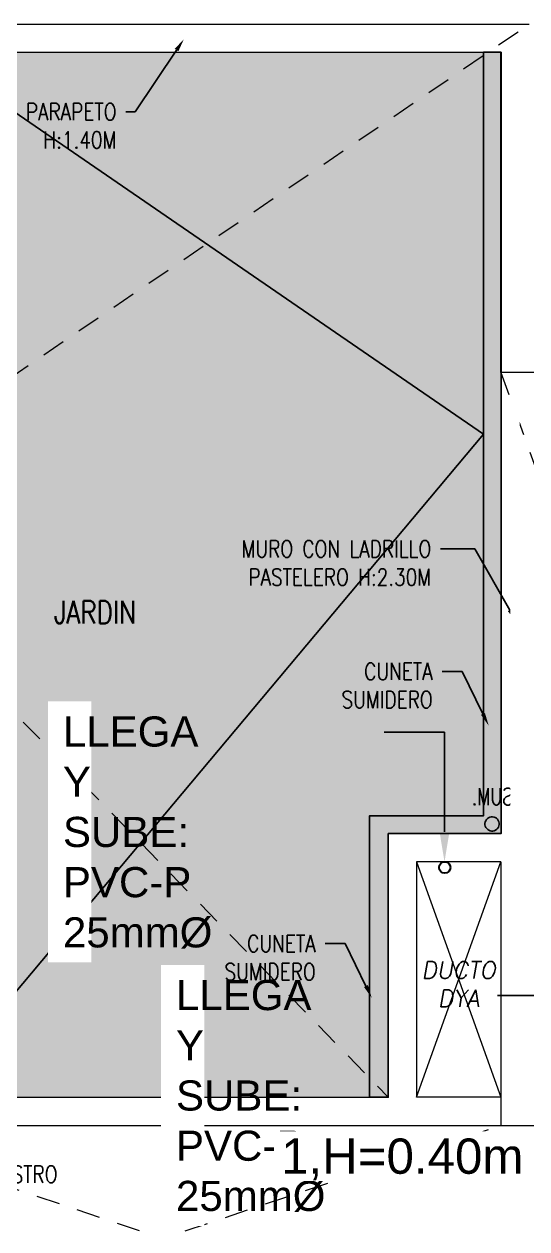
# Model space of a CAD drawing. Header units: millimetres. Extents: x -3 to 53, y -110 to 39.
# Drawn here: x 20.36 to 23.04, y -73.06 to -66.66 of the extents above; entities that cross this region are included whole.
import ezdxf
from ezdxf import colors
from ezdxf.entities.mleader import LeaderData, LeaderLine
from ezdxf.enums import TextEntityAlignment as Align
from ezdxf.math import Vec2, Vec3

# ---------------------------------------------------------------- set-up
doc = ezdxf.new("R2010")
doc.units = ezdxf.units.MM
doc.set_wipeout_variables(frame=1)
doc.linetypes.add('HIDDEN2', pattern=[0.1875, 0.125, -0.0625])
for name, color, linetype in [('A-BARANDAS', 8, 'Continuous'), ('A-JARDIN', 8, 'Continuous'), ('A-LINEAS', 8, 'Continuous'), ('A-MURO BAJO', 8, 'Continuous'), ('A-PROYECCIONES', 8, 'HIDDEN2'), ('A-TEXTO-INDICACIONES', 8, 'Continuous'), ('DLP_TEXTO AMBIENTE', 8, 'Continuous')]:
    doc.layers.add(name, color=color, linetype=linetype)
for name, color, linetype, lineweight in [('A-MUROS', 8, 'Continuous', 30), ('DLP_MURO ALTO', 8, 'Continuous', 20), ('MQ.CIRCUITO TOMACORRIENTE TECHO', 7, 'Continuous', 30), ('MQ.TEXTO GENERAL', 255, 'Continuous', 40)]:
    doc.layers.add(name, color=color, linetype=linetype, lineweight=lineweight)
doc.styles.add('ROMANS', font='ROMANS.shx', dxfattribs={"oblique": 10})
doc.styles.get("Standard").update_dxf_attribs({"font": 'arial.ttf'})
doc.styles.add('TXT_COTAS', font='romans.shx', dxfattribs={"width": 0.8})

# ---------------------------------------------------------------- blocks, each defined once
blk = doc.blocks.new('TEXTO DUCTOS PT')
at = {"layer": 'A-TEXTO-INDICACIONES', "insert": (21.325, -5.575, 0), "char_height": 0.09, "width": 0.4157, "attachment_point": 5, "style": 'ROMANS'}
blk.add_mtext('\\pxsm1,t16;DUCTO DYA', dxfattribs=at)
blk = doc.blocks.new('*U256')
at = {"color": 8}
blk.add_ellipse((0, 0), major_axis=(0.0118, 0.036), ratio=1, start_param=5.813820330443059, end_param=12.09700563762265, dxfattribs=at)
at = {"layer": 'A-TEXTO-INDICACIONES', "color": 8, "style": 'ROMANS', "width": 0.75}
blk.add_text('SUM.', height=0.09, dxfattribs=at).set_placement((-0.1125, 0.1003))
blk = doc.blocks.new('TEXTO AMBIENTES AZ')
at = {"layer": 'DLP_TEXTO AMBIENTE', "color": 8, "lineweight": 0, "style": 'ROMANS', "width": 0.8}
blk.add_text('JARDIN', height=0.12, dxfattribs=at).set_placement((19.3921, -3.6592), align=Align.CENTER)
blk = doc.blocks.new('DPTO 75_D2')
at = {"layer": 'A-LINEAS', "color": 8, "lineweight": 0}
for p, q in [((10.3, 1.4), (10.75, 0.15)), ((10.3, 0.15), (10.75, 1.4)), ((10.75, 0.15, 0), (10.3, 0.15, 0))]:
    blk.add_line(p, q, dxfattribs=at)
at = {"layer": 'A-MURO BAJO', "color": 8, "lineweight": 0}
for p, q in [((-1.8, 5.85), (10.9, 5.85)), ((-0.75, 5.7), (10.75, 5.7)), ((10.75, 4), (10.75, 5.7))]:
    blk.add_line(p, q, dxfattribs=at)
at = {"layer": 'A-MUROS', "color": 8, "lineweight": 0}
for p, q in [((7.7, 0.15), (10.1502, 0.15)), ((7.15, 0), (10.75, 0))]:
    blk.add_line(p, q, dxfattribs=at)
at = {"layer": 'A-PROYECCIONES', "color": 8, "lineweight": 0}
for p, q in [((4.6, 1.5606), (10.9, 5.85)), ((4.6, 5.85), (10.15, 0.15))]:
    blk.add_line(p, q, dxfattribs=at)
at = {"layer": 'DLP_MURO ALTO', "color": 8, "lineweight": 0}
for p, q in [((10.75, 4), (10.75, 1.55)), ((10.15, 1.55), (10.1502, 0.15)), ((10.75, 1.55), (10.15, 1.55)), ((10.75, 1.4), (10.3, 1.4)), ((10.3, 1.4), (10.3, 0.15, 0)), ((10.75, 1.4), (10.75, 0))]:
    blk.add_line(p, q, dxfattribs=at)
blk = doc.blocks.new('TEXTO NOTAS AZ')
at = {"layer": 'A-TEXTO-INDICACIONES', "color": 8, "lineweight": 0}
ml = blk.add_multileader_mtext('Standard', dxfattribs=at)
ml.set_content('\\pxsm1;PARAPETO\\P\\pt16;H:1.40M', color=8, style='TXT_COTAS')
ml.set_leader_properties(color=7)
ml.build(insert=Vec2(0, 0))
ml.multileader.update_dxf_attribs({"dogleg_length": 0.05, "arrow_head_size": 0.07})
ctx = ml.context
ctx.base_point, ctx.char_height, ctx.arrow_head_size, ctx.landing_gap_size, ctx.plane_origin = Vec3(18.9447, -0.9404), 0.09, 0.07, 0.05, Vec3(19.9993, -0.8635)
ctx.text_align_type = 2
notes = []
notes.append((ctx, [(0, (1, 1, 0), (19.6056, -0.9404), (-1, 0), 0.05, [(0, [(19.8642, -0.5546)], 0, [])])]))
ctx.mtext.insert, ctx.mtext.width, ctx.mtext.defined_height, ctx.mtext.alignment, ctx.mtext.flow_direction = Vec3(19.5056, -0.8954), 1.024058, 0.5146, 3, 5
ml = blk.add_multileader_mtext('Standard', dxfattribs=at)
ml.set_content('\\pxsm1;MURO CON LADRILLO PASTELERO H:2.30M', color=8, style='TXT_COTAS')
ml.set_leader_properties(color=7)
ml.build(insert=Vec2(0, 0))
ml.multileader.update_dxf_attribs({"dogleg_length": 0.05, "arrow_head_size": 0.07})
ctx = ml.context
ctx.base_point, ctx.char_height, ctx.arrow_head_size, ctx.landing_gap_size, ctx.plane_origin = Vec3(19.9978, -3.2626), 0.09, 0.07, 0.05, Vec3(21.4343, -3.4686)
ctx.text_align_type = 2
notes.append((ctx, [(0, (1, 1, 0), (21.4105, -3.2626), (-1, 0), 0.1814, [(0, [(21.6311, -3.6481)], 0, [])])]))
ctx.mtext.insert, ctx.mtext.width, ctx.mtext.defined_height, ctx.mtext.alignment, ctx.mtext.flow_direction = Vec3(21.1792, -3.2176), 1.401215, 0.8046, 3, 5
for ctx, leaders in notes:
    for number, flags, end, landing, length, lines in leaders:
        leader = LeaderData()
        leader.index, (leader.has_last_leader_line, leader.has_dogleg_vector, leader.attachment_direction) = number, flags
        leader.last_leader_point, leader.dogleg_vector, leader.dogleg_length = Vec3(end), Vec3(landing), length
        for number, points, colour, breaks in lines:
            line = LeaderLine()
            line.index, line.vertices, line.color, line.breaks = number, Vec3.list(points), colors.encode_raw_color(colour), breaks
            leader.lines.append(line)
        ctx.leaders.append(leader)
blk = doc.blocks.new('IISS-AZ')
at = {"color": 8}
for p, q in [((-28.8498, -0.625, 0), (-25.893, -2.6531, 0)), ((-25.893, -2.6531, 0), (-28.85, -6.175, 0))]:
    blk.add_line(p, q, dxfattribs=at)
at = {"elevation": 0}
blk.add_lwpolyline([(-25.7998, -0.625), (-25.893, -0.625), (-25.893, -4.6812), (-26.4998, -4.6812), (-26.4998, -6.175), (-26.3998, -6.175), (-26.3998, -4.775), (-25.7998, -4.775)], close=True, dxfattribs=at)
at = {"ltscale": 0.05, "xscale": -1}
blk.add_blockref('*U256', (-25.8474, -4.7236, 0), dxfattribs=at)
at = {"layer": 'A-TEXTO-INDICACIONES'}
ml = blk.add_multileader_mtext('Standard', dxfattribs=at)
ml.set_content('\\pxsm1,t16;CUNETA SUMIDERO', color=256, style='TXT_COTAS')
ml.set_leader_properties(color=7)
ml.build(insert=Vec2(0, 0))
ml.multileader.update_dxf_attribs({"dogleg_length": 0.05, "arrow_head_size": 0.07})
ctx = ml.context
ctx.base_point, ctx.char_height, ctx.arrow_head_size, ctx.landing_gap_size, ctx.plane_origin = Vec3(-26.7308, -3.9133, 0), 0.09, 0.07, 0.05, Vec3(-25.7151, -4.2888, 0)
ctx.text_align_type = 2
notes = []
notes.append((ctx, [(0, (1, 1, 0), (-26.0061, -3.9133, 0), (-1, 0), 0.107, [(0, [(-25.865, -4.2021, 0)], 0, [])])]))
ctx.mtext.insert, ctx.mtext.width, ctx.mtext.defined_height, ctx.mtext.alignment, ctx.mtext.flow_direction = Vec3(-26.1631, -3.8683, 0), 0.583248, 0.8046, 3, 5
ml = blk.add_multileader_mtext('Standard', dxfattribs=at)
ml.set_content('\\pxsm1,t16;CUNETA SUMIDERO', color=256, style='TXT_COTAS')
ml.set_leader_properties(color=7)
ml.build(insert=Vec2(0, 0))
ml.multileader.update_dxf_attribs({"dogleg_length": 0.05, "arrow_head_size": 0.07})
ctx = ml.context
ctx.base_point, ctx.char_height, ctx.arrow_head_size, ctx.landing_gap_size, ctx.plane_origin = Vec3(-27.3529, -5.3588, 0), 0.09, 0.07, 0.05, Vec3(-26.3372, -5.7342, 0)
ctx.text_align_type = 2
notes.append((ctx, [(0, (1, 1, 0), (-26.6282, -5.3588, 0), (-1, 0), 0.107, [(0, [(-26.4871, -5.6476, 0)], 0, [])])]))
ctx.mtext.insert, ctx.mtext.width, ctx.mtext.defined_height, ctx.mtext.alignment, ctx.mtext.flow_direction = Vec3(-26.7851, -5.3138, 0), 0.583248, 0.8046, 3, 5
for ctx, leaders in notes:
    for number, flags, end, landing, length, lines in leaders:
        leader = LeaderData()
        leader.index, (leader.has_last_leader_line, leader.has_dogleg_vector, leader.attachment_direction) = number, flags
        leader.last_leader_point, leader.dogleg_vector, leader.dogleg_length = Vec3(end), Vec3(landing), length
        for number, points, colour, breaks in lines:
            line = LeaderLine()
            line.index, line.vertices, line.color, line.breaks = number, Vec3.list(points), colors.encode_raw_color(colour), breaks
            leader.lines.append(line)
        ctx.leaders.append(leader)
blk = doc.blocks.new('arq.')
at = {"layer": 'A-JARDIN', "ltscale": 0.5}
h = blk.add_hatch(dxfattribs=at)
h.set_pattern_fill('AR-SAND', color=8, scale=0.0025)
h.set_pattern_definition([(37.5, (166.04783, -0.33881), (-0.00400008, 0.12235331), [0, -0.09652, 0, -0.10795, 0, -0.1031875]), (7.5, (166.04783, -0.33881), (0.11238082, 0.17920628), [0, -0.05207, 0, -0.086995, 0, -0.0333375]), (327.5, (165.96972, -0.33881), (0.19774809, 0.0003593), [0, -0.03175, 0, -0.1143, 0, -0.149225]), (317.5, (165.96972, -0.33881), (0.1908891, 0.05573233), [0, -0.015875, 0, -0.07493, 0, -0.085725])])
h.paths.add_polyline_path([(101.3627, -67.2389), (101.3625, -71.1388), (104.1625, -71.1388), (104.1625, -68.5888), (105.9125, -68.5888), (105.9125, -67.5388), (105.9125, -67.2389)])
h.paths.add_polyline_path([(101.3627, -75.1888), (101.3625, -71.2888), (104.1625, -71.2888), (104.1625, -73.8388), (105.9125, -73.8388), (105.9125, -74.8888), (105.9104, -75.1889), (104.5479, -75.1889), (103.1877, -75.1888)])
h.paths.add_polyline_path([(121.0629, -64.9138), (124.1125, -64.9138), (124.1125, -69.0638), (123.5125, -69.0638), (123.5125, -70.4638), (121.0627, -70.4638), (121.0627, -70.6139), (121.0625, -70.6139), (121.0625, -69.4639), (120.4125, -69.4639), (120.4125, -69.7888), (117.9625, -69.7889), (117.9625, -67.7388), (121.0629, -67.7388)])
h.paths.add_polyline_path([(121.5125, -77.5139), (124.1125, -77.5139), (124.1125, -71.9638), (121.5129, -71.9638), (121.5129, -71.8139), (121.5125, -71.8139), (121.5125, -72.9639), (120.4125, -72.9639), (120.4125, -72.6388), (117.9625, -72.6388), (117.9625, -74.6889), (121.5124, -74.6788)])
at = {"color": 8}
blk.add_blockref('IISS-AZ', (149.9127, -64.2888), dxfattribs=at)
at = {"layer": 'A-TEXTO-INDICACIONES', "color": 8}
blk.add_blockref('TEXTO NOTAS AZ', (102.5627, -64.2889), dxfattribs=at)
at = {"layer": 'A-TEXTO-INDICACIONES', "color": 8, "lineweight": 0}
blk.add_blockref('TEXTO DUCTOS PT', (102.5627, -64.2888), dxfattribs=at)
at = {"layer": 'DLP_TEXTO AMBIENTE', "color": 8}
blk.add_blockref('TEXTO AMBIENTES AZ', (102.5627, -64.2889), dxfattribs=at)
at = {"layer": 'A-TEXTO-INDICACIONES', "color": 8}
ml = blk.add_multileader_mtext('Standard', dxfattribs=at)
ml.set_content('MURO REGISTRO DRYWALL', color=8, style='TXT_COTAS')
ml.set_leader_properties(color=7)
ml.build(insert=Vec2(0, 0))
ml.multileader.update_dxf_attribs({"dogleg_length": 0.05, "arrow_head_size": 0.07})
ctx = ml.context
ctx.base_point, ctx.char_height, ctx.arrow_head_size, ctx.landing_gap_size, ctx.plane_origin = Vec3(120.9241, -70.8734), 0.09, 0.07, 0.05, Vec3(120.7243, -71.7244)
notes = []
notes.append((ctx, [(0, (1, 1, 0), (120.8741, -70.8734), (1, 0), 0.05, [(0, [(120.7377, -70.6138)], 0, [])])]))
ctx.mtext.insert, ctx.mtext.width, ctx.mtext.defined_height, ctx.mtext.flow_direction = Vec3(120.9741, -70.8284), 0.917934, 0.8046, 5
for ctx, leaders in notes:
    for number, flags, end, landing, length, lines in leaders:
        leader = LeaderData()
        leader.index, (leader.has_last_leader_line, leader.has_dogleg_vector, leader.attachment_direction) = number, flags
        leader.last_leader_point, leader.dogleg_vector, leader.dogleg_length = Vec3(end), Vec3(landing), length
        for number, points, colour, breaks in lines:
            line = LeaderLine()
            line.index, line.vertices, line.color, line.breaks = number, Vec3.list(points), colors.encode_raw_color(colour), breaks
            leader.lines.append(line)
        ctx.leaders.append(leader)
at = {"color": 8}
blk.add_blockref('DPTO 75_D2', (113.3627, -70.6138), dxfattribs=at)
at = {"layer": 'A-PROYECCIONES', "color": 8, "lineweight": 0}
blk.add_line((124.1127, -66.6138), (127.9127, -77.1138), dxfattribs=at)
for points in [[(120.5127, -71.8138), (124.1127, -70.6138)], [(124.1127, -71.8138), (120.5127, -70.6138)]]:
    blk.add_lwpolyline(points, dxfattribs=at)
at = {"layer": 'DLP_MURO ALTO', "color": 8, "lineweight": 0}
for p, q in [((128.0628, -66.6138), (124.1127, -66.6138)), ((124.1127, -70.6138), (126.2127, -70.6138, 0))]:
    blk.add_line(p, q, dxfattribs=at)
at = {"color": 8, "lineweight": 0}
blk.add_wipeout([(126.1127, -70.2638), (126.1127, -70.5138), (124.2127, -70.5138), (124.2127, -66.7138), (126.1127, -66.7138), (126.1127, -69.5638), (126.1627, -69.5638), (126.1627, -66.6638), (124.1627, -66.6638), (124.1627, -70.5638), (126.1627, -70.5638), (126.1627, -70.2638)], dxfattribs=at).dxf.layer = 'A-BARANDAS'

msp = doc.modelspace()

# ---------------------------------------------------------------- block references
at = {"color": 7}
msp.add_blockref('arq.', (-101.2125, -1.8936), dxfattribs=at)

# ---------------------------------------------------------------- next in the draw order: linework, layer by layer
at = {"layer": 'MQ.CIRCUITO TOMACORRIENTE TECHO', "ltscale": 0.3}
msp.add_circle((22.601, -71.1374), 0.03, dxfattribs=at)

# ---------------------------------------------------------------- next in the draw order: leaders
at = {"layer": 'MQ.TEXTO GENERAL', "color": 7}
ml = msp.add_multileader_mtext('Standard', dxfattribs=at)
ml.set_content('LLEGA Y SUBE:\\PPVC-P 25mmØ', color=7)
ml.set_leader_properties()
ml.build(insert=Vec2(0, 0))
ml.multileader.update_dxf_attribs({"arrow_head_size": 0.16, "scale": 0.04})
ctx = ml.context
ctx.base_point, ctx.scale, ctx.char_height, ctx.arrow_head_size, ctx.landing_gap_size, ctx.plane_origin = Vec3(20.4911, -70.4182), 0.04, 0.16, 0.16, 0.08, Vec3(22.5999, -71.1074)
notes = []
notes.append((ctx, [(0, (1, 1, 0), (22.5999, -70.4182), (-1, 0), 0.32, [(0, [(22.5999, -71.1074)], 0, [])])]))
ctx.mtext.insert, ctx.mtext.width, ctx.mtext.flow_direction = Vec3(20.5711, -70.335), 1.768831, 5
ctx.mtext.has_bg_fill, ctx.mtext.bg_color, ctx.mtext.bg_scale_factor, ctx.mtext.bg_transparency, ctx.mtext.use_window_bg_color = 1, -1027028792, 1.5, 0, 1
for ctx, leaders in notes:
    for number, flags, end, landing, length, lines in leaders:
        leader = LeaderData()
        leader.index, (leader.has_last_leader_line, leader.has_dogleg_vector, leader.attachment_direction) = number, flags
        leader.last_leader_point, leader.dogleg_vector, leader.dogleg_length = Vec3(end), Vec3(landing), length
        for number, points, colour, breaks in lines:
            line = LeaderLine()
            line.index, line.vertices, line.color, line.breaks = number, Vec3.list(points), colors.encode_raw_color(colour), breaks
            leader.lines.append(line)
        ctx.leaders.append(leader)

# ---------------------------------------------------------------- next in the draw order: leaders
ml = msp.add_multileader_mtext('Standard', dxfattribs=at)
ml.set_content('LLEGA Y SUBE:\\PPVC-P 25mmØ', color=7)
ml.set_leader_properties()
ml.build(insert=Vec2(0, 0))
ml.multileader.update_dxf_attribs({"arrow_head_size": 0.16, "scale": 0.04})
ctx = ml.context
ctx.base_point, ctx.scale, ctx.char_height, ctx.arrow_head_size, ctx.landing_gap_size, ctx.plane_origin = Vec3(21.0922, -71.8181), 0.04, 0.16, 0.16, 0.08, Vec3(23.201, -72.5074)
notes = []
notes.append((ctx, [(0, (1, 1, 0), (23.201, -71.8181), (-1, 0), 0.32, [(0, [(23.201, -72.5074)], 0, [])])]))
ctx.mtext.insert, ctx.mtext.width, ctx.mtext.flow_direction = Vec3(21.1722, -71.7349), 1.768831, 5
ctx.mtext.has_bg_fill, ctx.mtext.bg_color, ctx.mtext.bg_scale_factor, ctx.mtext.bg_transparency, ctx.mtext.use_window_bg_color = 1, -1027028792, 1.5, 0, 1
for ctx, leaders in notes:
    for number, flags, end, landing, length, lines in leaders:
        leader = LeaderData()
        leader.index, (leader.has_last_leader_line, leader.has_dogleg_vector, leader.attachment_direction) = number, flags
        leader.last_leader_point, leader.dogleg_vector, leader.dogleg_length = Vec3(end), Vec3(landing), length
        for number, points, colour, breaks in lines:
            line = LeaderLine()
            line.index, line.vertices, line.color, line.breaks = number, Vec3.list(points), colors.encode_raw_color(colour), breaks
            leader.lines.append(line)
        ctx.leaders.append(leader)

# ---------------------------------------------------------------- next in the draw order: texts
at = {"layer": 'MQ.TEXTO GENERAL', "color": 7, "insert": (21.7312, -72.5768, 0.0119), "char_height": 0.1875, "attachment_point": 1, "bg_fill": 3, "box_fill_scale": 1.2, "bg_fill_color": 256, "bg_fill_transparency": 0}
msp.add_mtext_dynamic_manual_height_columns('\\pxql;1,H=0.40m', width=1.257319, gutter_width=12.5, heights=[0], dxfattribs=at)

# ---------------------------------------------------------------- next in the draw order: leaders
at = {"layer": 'MQ.TEXTO GENERAL', "color": 7}
ml = msp.add_multileader_mtext('Standard', dxfattribs=at)
ml.set_content('INTERCONEXION PARA SISTEMA MECANICO', color=7)
ml.set_leader_properties()
ml.build(insert=Vec2(0, 0))
ml.multileader.update_dxf_attribs({"arrow_head_size": 0.16, "scale": 0.04})
ctx = ml.context
ctx.base_point, ctx.scale, ctx.char_height, ctx.arrow_head_size, ctx.landing_gap_size, ctx.plane_origin = Vec3(20.631, -73.4611), 0.04, 0.16, 0.16, 0.08, Vec3(20.5314, -73.8574)
notes = []
notes.append((ctx, [(0, (1, 1, 0), (22.9346, -73.4611), (-1, 0), 0.32, [(0, [(23.5336, -73.0404)], 0, [])])]))
ctx.mtext.insert, ctx.mtext.width, ctx.mtext.flow_direction = Vec3(20.711, -73.3798), 2.34822, 5
ctx.mtext.has_bg_fill, ctx.mtext.bg_color, ctx.mtext.bg_scale_factor, ctx.mtext.bg_transparency, ctx.mtext.use_window_bg_color = 1, -1027028792, 1.5, 0, 1
for ctx, leaders in notes:
    for number, flags, end, landing, length, lines in leaders:
        leader = LeaderData()
        leader.index, (leader.has_last_leader_line, leader.has_dogleg_vector, leader.attachment_direction) = number, flags
        leader.last_leader_point, leader.dogleg_vector, leader.dogleg_length = Vec3(end), Vec3(landing), length
        for number, points, colour, breaks in lines:
            line = LeaderLine()
            line.index, line.vertices, line.color, line.breaks = number, Vec3.list(points), colors.encode_raw_color(colour), breaks
            leader.lines.append(line)
        ctx.leaders.append(leader)

doc.saveas('drawing.dxf')
